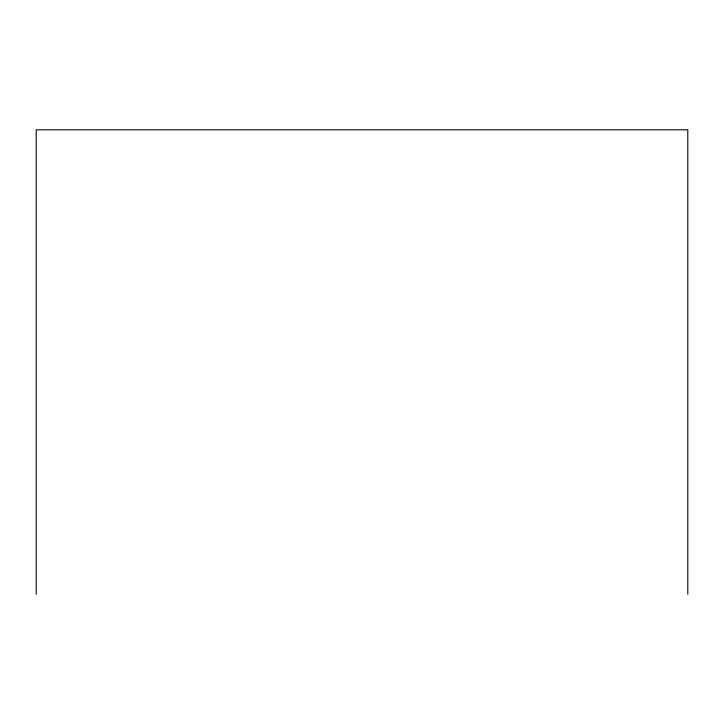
<?xml version="1.0" encoding="UTF-8"?>
<svg xmlns="http://www.w3.org/2000/svg" width="724" height="724" viewBox="0 0 724 724"><rect width="100%" height="100%" fill="white"/><g stroke="black" fill="none" stroke-linecap="round" stroke-linejoin="round"><path stroke-width="1.09" d="M687.8 594.196L687.8 129.804L36.2 129.804L36.2 594.196"/></g></svg>
